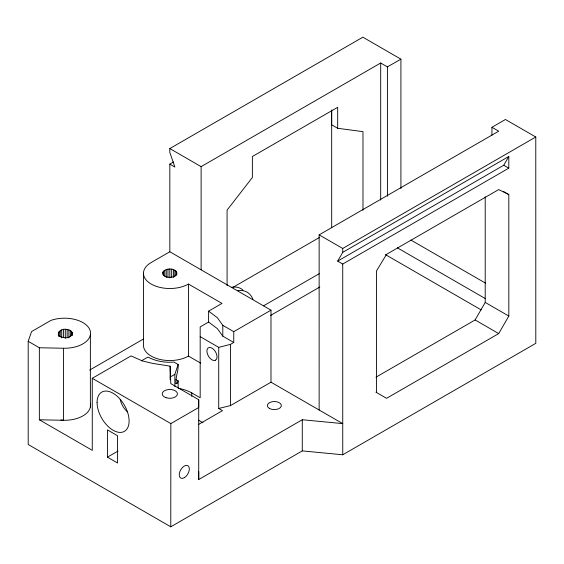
<?xml version="1.0" encoding="UTF-8"?>
<svg xmlns="http://www.w3.org/2000/svg" width="564" height="564" viewBox="0 0 564 564"><rect width="100%" height="100%" fill="white"/><g stroke="black" fill="none" stroke-linecap="round" stroke-linejoin="round"><path stroke-width="0.85" d="M92.27 378.303L170.843 423.592L198.718 407.497L198.718 399.714L170.793 383.591L170.138 366.17L152.386 363.336L142.403 360.946L131.045 355.919L92.27 378.303L92.27 450.34L39.353 419.785L39.353 347.755L28.2 341.319L31.57 331.583L50.957 320.387A26.043 15.038 0 0 1 89.718 329.454A26.043 15.038 0 0 1 63.478 348.249L39.353 347.755M63.478 348.249L63.478 420.286L39.353 419.785M67.144 337.462L67.144 329.538C60.242 327.282 53.425 336.102 63.443 337.519C70.345 339.775 77.155 330.955 67.144 329.538M68.871 337.878L68.871 329.954M70.352 336.778L70.352 330.61M71.487 335.827L71.487 331.463M72.199 335.079L72.199 332.457M72.446 335.277L72.446 333.528M90.367 407.046L90.367 335.016M107.442 457.15L107.442 429.895L117.559 435.739L117.559 462.995L107.442 457.15L117.968 451.073M143.46 273.286L143.46 345.323A26.367 15.221 0 0 0 159.739 359.388A26.367 15.221 0 0 0 188.468 356.088L200.664 363.124M28.2 341.319L28.2 444.502L170.779 526.811L170.843 423.592M141.31 360.897L147.909 357.082C155.826 361.207 164.963 362.899 173.839 362.025L178.139 364.506C178.703 370.992 175.228 377.083 176.067 383.64L177.463 382.829L178.139 380.855L176.024 379.635M188.468 356.088L188.468 284.052A26.367 15.221 0 0 1 151.18 284.052A26.367 15.221 0 0 1 151.18 262.528L169.82 251.763L169.82 164.145L173.62 161.953M170.779 526.811L302.283 450.89L342.75 454.781L342.743 423.627L302.283 419.736L198.718 479.534L198.718 399.714M208.602 311.138L217.323 317.694L222.801 325.336L233.757 331.66L233.757 342.475L222.801 336.144L217.323 328.601L208.602 322.044L208.602 311.138L221.99 303.411L188.468 284.052M198.535 424.459L222.463 410.648L218.719 408.484L218.719 347.353L200.178 336.645M218.719 408.484L230.521 405.565L230.521 344.343L233.757 342.475M230.521 405.565L270.988 382.202L270.988 310.165L169.82 251.763M331.66 109.945L331.653 124.813L337.674 128.289L362.983 131.652L362.983 210.323M337.674 128.289L337.681 107.308L252.369 156.524L252.369 177.526L227.073 210.104L227.088 285.603M400.919 188.531L400.919 59.157L362.871 37.189L169.82 148.565L169.82 152.463L174.875 167.064L169.82 164.145M162.918 272.109C162.425 278.567 173.902 278.877 176.736 274.245C177.223 267.787 165.753 267.477 162.918 272.109L162.918 274.753M174.854 386.573L174.854 374.348L178.139 364.506M270.988 382.202L342.743 423.627L342.729 264.044L337.667 261.125L342.729 252.362L342.729 248.47L535.779 137.01L535.8 343.328L342.75 454.781M337.667 261.125L503.751 165.238L508.806 156.482L342.729 252.362M375.941 377.203L475.099 319.957L485.216 302.431L485.209 196.787M375.92 392.163L386.58 398.311L498.703 333.585L508.82 316.059L508.813 194.566L503.483 191.485M491.949 135.219L491.942 127.295L505.436 119.49L535.779 137.01M169.82 148.565L201.122 166.641L380.686 63.006L387.405 66.883L400.919 59.157M319.146 410.007L319.132 234.857L498.696 131.193L491.942 127.295M89.683 370.069L143.587 338.943M232.995 287.33L319.548 237.402M208.602 322.044L200.178 326.908L200.178 397.775L191.746 392.911A30.999 17.893 0 0 0 178.71 388.42M263.599 305.794L319.238 273.695M342.729 264.044L508.806 168.157L508.806 156.482M233.757 331.66L270.988 310.165M270.382 315.558L319.83 287.005M170.138 377.069L174.854 374.348M175.954 383.703L177.463 382.829M218.719 347.353L230.521 344.343M60.912 419.947L63.478 420.286A26.043 15.038 0 0 0 90.437 403.845M508.813 194.566L498.696 189.582L386.566 254.308L376.456 270.974L376.463 392.474M503.751 165.238L508.806 168.157M410.839 240.024L485.611 283.191M397.345 247.807L485.096 298.469M485.216 302.431L508.82 316.059M385.254 254.505L481.191 309.897M475.099 319.957L498.703 333.585M319.132 234.857L342.729 248.47M198.486 420.166L202.984 422.76M331.674 110.72L331.695 227.757M60.235 330.61L60.235 336.771M59.1 331.463L59.1 336.743M58.381 332.457L58.381 335.982M387.405 66.883L387.419 196.3M380.686 63.006L380.686 200.044M302.283 419.736L302.283 450.89M222.801 325.336L222.801 336.144M201.122 166.641L201.122 269.832M198.718 471.744L198.718 479.534M191.746 392.911L191.746 396.365M178.139 380.855L178.139 387.884M176.736 272.109L176.736 274.753M176.017 271.108L176.017 275.514M174.882 270.255L174.882 276.423M173.402 269.599L173.402 277.53M171.675 269.19L171.675 277.121M170.138 366.17L170.138 379.692M169.827 269.049L169.827 277.862M167.973 269.19L167.973 277.121M166.246 269.599L166.246 277.53M164.766 270.255L164.766 276.423M163.63 271.108L163.63 275.514M65.29 329.397L65.29 338.203M63.443 329.538L63.443 337.462M61.716 329.954L61.716 337.878M127.33 411.776A14.304 8.263 60 0 1 120.174 399.39M237.909 290.707A35.863 20.713 -60 0 1 252.989 299.413M231.896 287.238A35.863 20.713 -60 0 1 242.936 290.016M215.554 360.163L214.503 360.488A7.156 4.131 60 0 1 209.448 357.569L208.398 356.032A7.156 4.131 60 0 1 207.961 348.101A7.156 4.131 60 0 1 214.503 350.371L215.554 351.908A7.156 4.131 60 0 1 215.554 360.163M184.287 477.715A7.156 4.131 -60 0 0 188.672 466.428A7.156 4.131 -60 0 0 179.909 471.483A7.156 4.131 -60 0 0 184.287 477.715M97.071 402.492A22.652 13.078 60 0 0 121.098 432.384A22.652 13.078 60 0 0 121.098 400.348A22.652 13.078 60 0 0 97.071 402.492M166.006 397.698A7.628 4.406 0 0 0 177.456 393.884A7.628 4.406 0 0 0 166.006 390.069A7.628 4.406 0 0 0 166.006 397.698M269.599 408.519A6.994 4.04 0 0 0 281.175 406.461A6.994 4.04 0 0 0 272.306 401.702A6.994 4.04 0 0 0 269.599 408.519"/></g></svg>
